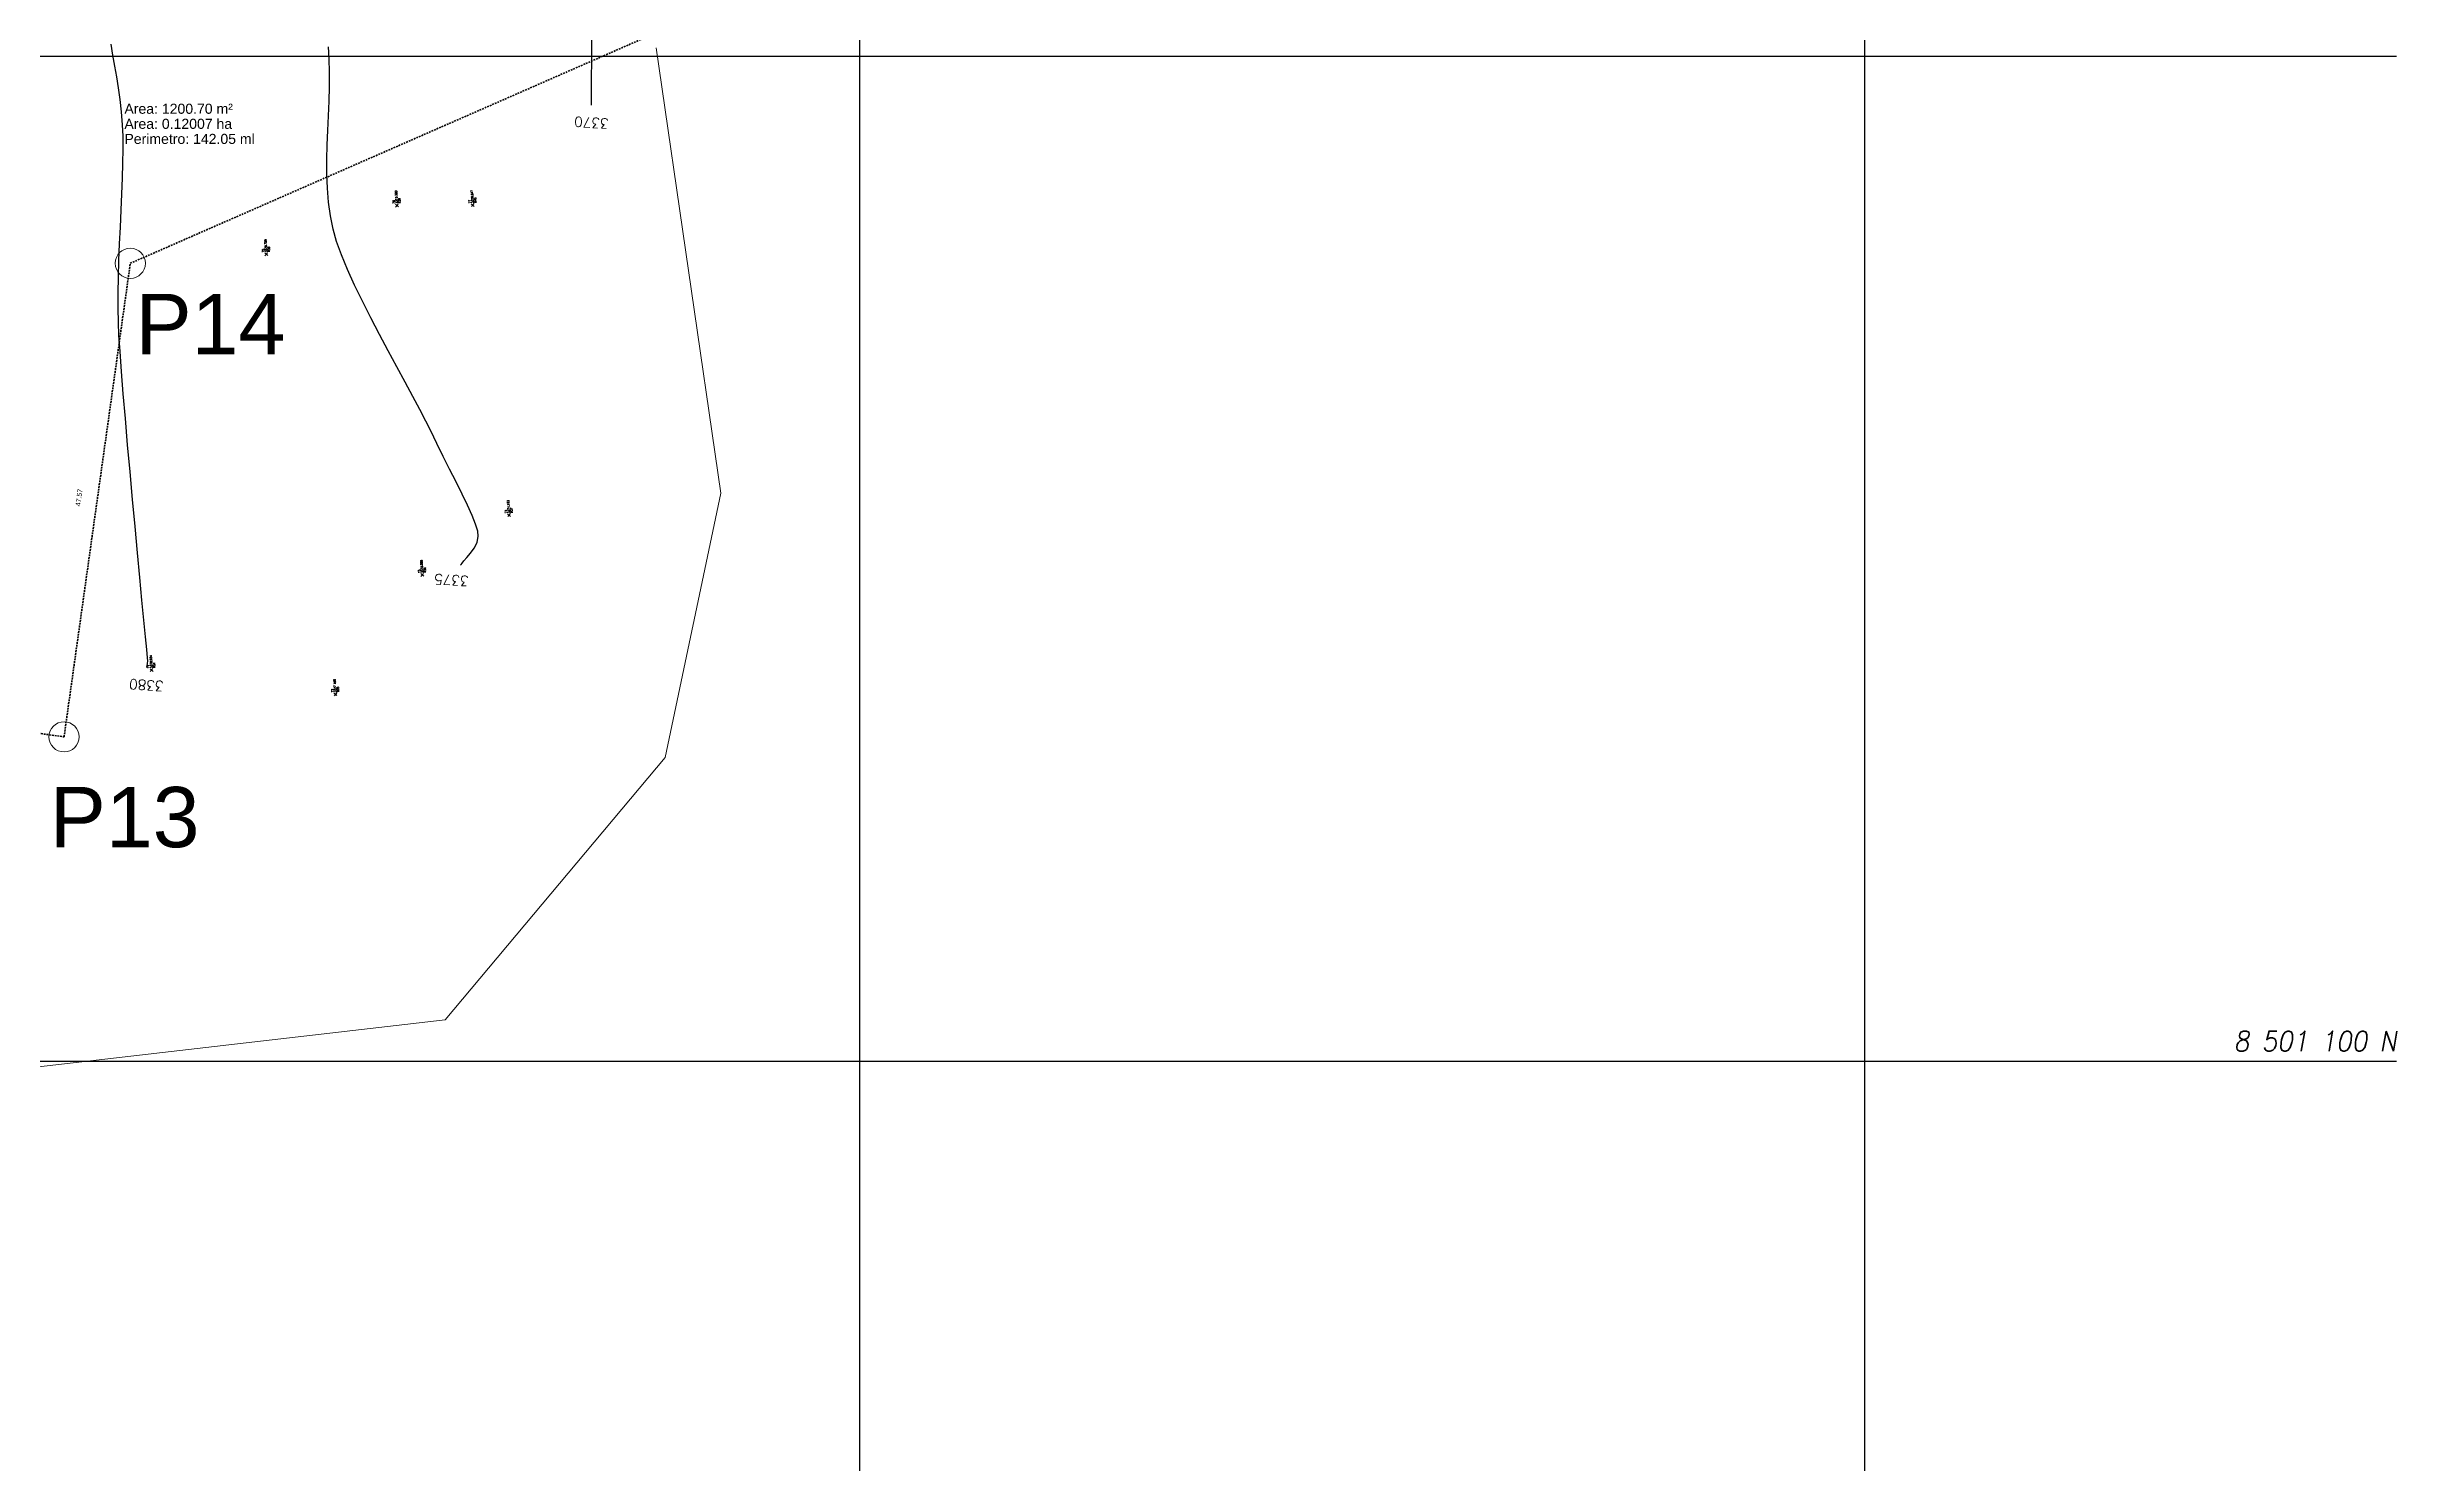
# Model space of a CAD drawing. Header units: millimetres. Extents: x 736950 to 738835, y 8500595 to 8502131.
# Drawn here: x 738319.1 to 738552.9, y 8501059.9 to 8501200.9 of the extents above; entities that cross this region are included whole.
import ezdxf
from ezdxf.enums import TextEntityAlignment as Align

# ---------------------------------------------------------------- set-up
doc = ezdxf.new("R2010")
doc.units = ezdxf.units.MM
doc.linetypes.add('DASHED', pattern=[0.75, 0.5, -0.25])
for name, color, linetype, lineweight in [('CONT-MJR', 80, 'Continuous', 30), ('COTAS', 40, 'Continuous', 5), ('CUADROS', 9, 'Continuous', 20), ('PERIMETRO', 7, 'Continuous', 35), ('saiwite', 5, 'Continuous', 5)]:
    doc.layers.add(name, color=color, linetype=linetype, lineweight=lineweight)
doc.layers.add('Cuadricula Coordenadas', color=5, linetype='Continuous')
doc.styles.add('Coordenadas', font='romans', dxfattribs={"width": 0.9, "height": 2})
doc.styles.add('COTAS', font='arial.ttf')
doc.styles.add('CUADROS', font='arial.ttf')
doc.styles.get("Standard").update_dxf_attribs({"font": 'simplex.shx'})
doc.dimstyles.new('Copy of GenDist', dxfattribs={"dimtxt": 0.5, "dimasz": 2, "dimexe": 0.18, "dimexo": 0.0625, "dimgap": 1, "dimtad": 2, "dimzin": 1, "dimdsep": 46, "dimtxsty": 'COTAS', "dimcen": 0.09, "dimse1": 1, "dimse2": 1, "dimsd1": 1, "dimsd2": 1, "dimadec": 0, "dimazin": 0, "dimtfac": 1, "dimtofl": 0, "dimtmove": 0, "dimatfit": 3, "dimfxl": 1, "dimtolj": 1, "dimtzin": 0, "dimarcsym": 0})

# ---------------------------------------------------------------- blocks, each defined once
blk = doc.blocks.new('*D161')
at = {"layer": 'Defpoints', "color": 0, "transparency": 16777216}
for p in [(738236.8284346195, 8501144.032219619), (738320.8206677337, 8501132.278902221), (738320.9100213477, 8501132.917446159)]:
    blk.add_point(p, dxfattribs=at)
at = {"layer": 'COTAS', "color": 0, "transparency": 16777216, "insert": (738279.0878663335, 8501140.037278846), "char_height": 0.5, "attachment_point": 5, "rotation": 352.0341330922646, "style": 'COTAS'}
blk.add_mtext('\\A1;84.81', dxfattribs=at)
blk = doc.blocks.new('*D162')
at = {"layer": 'Defpoints', "color": 0, "transparency": 16777216}
for p in [(738326.8509007345, 8501179.464602463), (738327.4111217388, 8501179.386225887), (738320.8206677334, 8501132.278902221)]:
    blk.add_point(p, dxfattribs=at)
at = {"layer": 'COTAS', "color": 0, "transparency": 16777216, "insert": (738322.3135078768, 8501156.084723309), "char_height": 0.5, "attachment_point": 5, "rotation": 82.03584279520987, "style": 'COTAS'}
blk.add_mtext('\\A1;47.57', dxfattribs=at)
blk = doc.blocks.new('*D163')
at = {"layer": 'Defpoints', "color": 0, "transparency": 16777216}
for p in [(738500.2536031553, 8501255.919746634), (738500.5340320421, 8501255.280054767), (738327.4111217386, 8501179.386225885)]:
    blk.add_point(p, dxfattribs=at)
at = {"layer": 'COTAS', "color": 0, "transparency": 16777216, "insert": (738413.1880868776, 8501219.122655973), "char_height": 0.5, "attachment_point": 5, "rotation": 23.67174162238211, "style": 'COTAS'}
blk.add_mtext('\\A1;189.03', dxfattribs=at)

msp = doc.modelspace()

# ---------------------------------------------------------------- linework, layer by layer
at = {"linetype": 'Continuous'}
for p, q in [((738353.7877470566, 8501185.269059591), (738354.0878408, 8501185.004682165)), ((738354.0699826417, 8501185.28691775), (738353.8056052149, 8501184.986824006)), ((738361.336984463, 8501185.313865693), (738361.637078205, 8501185.049488265)), ((738361.6192200464, 8501185.331723852), (738361.3548426217, 8501185.031630106)), ((738340.7896589151, 8501180.425594129), (738341.0897526589, 8501180.1612167)), ((738341.0718945003, 8501180.443452287), (738340.8075170734, 8501180.143358544)), ((738364.942772027, 8501154.472008405), (738365.2428657726, 8501154.207630975)), ((738365.225007614, 8501154.489866562), (738364.9606301856, 8501154.189772818)), ((738356.3131393584, 8501148.524196621), (738356.613233104, 8501148.259819193)), ((738356.5953749454, 8501148.54205478), (738356.330997517, 8501148.241961034)), ((738329.383240179, 8501139.05674131), (738329.6833339229, 8501138.79236388)), ((738329.6654757642, 8501139.074599467), (738329.4010983376, 8501138.774505721)), ((738347.6732863073, 8501136.656925358), (738347.9733800526, 8501136.392547932)), ((738347.9555218943, 8501136.674783517), (738347.6911444656, 8501136.374689773))]:
    msp.add_line(p, q, dxfattribs=at)
at = {"layer": 'CONT-MJR', "flags": 128}
for points, elevation in [([(738329.0527545017, 8501139.169128515), (738329.052978622, 8501139.179594787), (738329.0539971695, 8501139.224651039), (738329.0552695296, 8501139.259623809), (738329.0767501392, 8501139.35506078), (738329.1172535769, 8501139.568966094), (738329.1438638461, 8501139.825310532), (738329.1179776613, 8501140.143039908), (738329.0415584645, 8501140.9673866), (738328.9210667724, 8501142.238617186), (738328.7629630943, 8501143.89699823), (738328.573707948, 8501145.882796315), (738328.3597618459, 8501148.13627801), (738328.1275853013, 8501150.597709889), (738327.8836388331, 8501153.207358524), (738327.6343829512, 8501155.905490488), (738327.3862781721, 8501158.632372355), (738327.1457850095, 8501161.328270698), (738326.9193639766, 8501163.93345209), (738326.7134755912, 8501166.388183106), (738326.5345803625, 8501168.632730316), (738326.3891388088, 8501170.607360296), (738326.2836114417, 8501172.252339618), (738326.2244587785, 8501173.507934855), (738326.1979513, 8501174.923946664), (738326.2029248794, 8501176.43499577), (738326.2334772175, 8501178.01949459), (738326.2837060144, 8501179.655855536), (738326.3477089732, 8501181.32249103), (738326.4195837963, 8501182.997813476), (738326.4934281781, 8501184.660235297), (738326.5633398289, 8501186.288168907), (738326.6234164415, 8501187.860026719), (738326.667755723, 8501189.354221152), (738326.6904553737, 8501190.749164617), (738326.6856130892, 8501192.023269529), (738326.6473265772, 8501193.154948307), (738326.5505723112, 8501194.468995228), (738326.4150324793, 8501195.688404156), (738326.2505848847, 8501196.83682972), (738326.0671073361, 8501197.937926563), (738325.8744776387, 8501199.015349315), (738325.6825735945, 8501200.092752615), (738325.5012730135, 8501201.193791103)], 3380), ([(738373.3020520572, 8501195.13314473), (738373.3027996119, 8501195.288019693), (738373.3046006516, 8501195.668076128), (738373.3080315794, 8501196.405343452), (738373.3138683663, 8501197.676406775), (738373.3229802026, 8501199.676656097), (738373.3338339127, 8501202.067277573)], 3370), ([(738360.279445701, 8501149.374376904), (738360.3214062796, 8501149.438804014), (738360.4213608739, 8501149.573294166), (738360.6043862515, 8501149.789542299), (738360.8906223137, 8501150.1061485), (738361.274301812, 8501150.549887227), (738361.6323743346, 8501151.05022872), (738361.9065890604, 8501151.610698584), (738362.0386951666, 8501152.234822428), (738361.9779300274, 8501152.737124119), (738361.7615949422, 8501153.436532378), (738361.4135731398, 8501154.304628858), (738360.9577478516, 8501155.312995208), (738360.4180023113, 8501156.433213081), (738359.8182197497, 8501157.636864126), (738359.1822833968, 8501158.895529998), (738358.5340764865, 8501160.180792347), (738357.8974822493, 8501161.464232821), (738357.2963839154, 8501162.717433076), (738356.8183259972, 8501163.692218684), (738356.2205559006, 8501164.843701957), (738355.5247020135, 8501166.145302635), (738354.752392735, 8501167.57044045), (738353.9252564614, 8501169.092535151), (738353.0649215871, 8501170.685006466), (738352.1930165108, 8501172.321274137), (738351.3311696249, 8501173.974757906), (738350.5010093262, 8501175.618877502), (738349.7241640098, 8501177.227052672), (738349.0222620764, 8501178.77270315), (738348.4169319154, 8501180.229248675), (738347.9298019273, 8501181.570108984), (738347.5825005036, 8501182.768703815), (738347.3150568154, 8501184.094694676), (738347.1343431108, 8501185.458320865), (738347.0271635653, 8501186.853169827), (738346.9803223494, 8501188.27282899), (738346.9806236386, 8501189.710885795), (738347.0148716103, 8501191.160927678), (738347.0698704359, 8501192.616542071), (738347.1324242922, 8501194.071316417), (738347.1893373529, 8501195.51883815), (738347.2274137911, 8501196.952694707), (738347.2334577828, 8501198.366473522), (738347.1942735035, 8501199.753762035), (738347.1292134309, 8501200.911602635)], 3375)]:
    msp.add_lwpolyline(points, dxfattribs=dict(at, elevation=elevation))
at = {"layer": 'COTAS'}
for centre in [(738327.411121739, 8501179.386225885), (738320.8206677336, 8501132.278902221)]:
    msp.add_circle(centre, 1.5, dxfattribs=at)
at = {"layer": 'Cuadricula Coordenadas', "color": 8}
for p, q in [((738400, 8500595.507225098), (738400, 8502130.641312934)), ((738500, 8500595.507225098), (738500, 8502130.641312934)), ((736950.2264744169, 8501200), (738552.8979275209, 8501200)), ((736950.2264744169, 8501100), (738552.8979275209, 8501100))]:
    msp.add_line(p, q, dxfattribs=at)
at = {"layer": 'PERIMETRO', "linetype": 'DASHED', "ltscale": 0.35}
msp.add_lwpolyline([(738236.8284346196, 8501144.032219619), (738320.8206677334, 8501132.278902221), (738327.411121739, 8501179.386225885), (738500.5340320417, 8501255.280054767), (738505.2945807902, 8501473.002765065), (738158.5425738312, 8501412.173509907)], dxfattribs=at)
at = {"layer": 'saiwite'}
for p, q in [((738386.1791835941, 8501156.523733439), (738379.7311317183, 8501200.81252381)), ((738380.6305195965, 8501130.234238844), (738386.1791835941, 8501156.523733439)), ((738358.7342389736, 8501104.133566), (738380.6305195965, 8501130.234238844)), ((738292.8058988213, 8501096.519478567), (738358.7342389736, 8501104.133566))]:
    msp.add_line(p, q, dxfattribs=at)

# ---------------------------------------------------------------- texts
at = {"color": 2, "char_height": 0.2, "attachment_point": 4, "rotation": 93.62050333019783}
for s, insert in [('76', (738353.6457232205, 8501185.31879037)), ('77', (738361.194960627, 8501185.363596473)), ('75', (738340.647635081, 8501180.475324908)), ('74', (738364.8007481947, 8501154.521739185)), ('73', (738356.1711155252, 8501148.573927402)), ('71', (738329.2412163449, 8501139.10647209)), ('72', (738347.531262475, 8501136.706656137))]:
    msp.add_mtext(s, dxfattribs=dict(at, insert=insert))
at = {"color": 1, "char_height": 0.2, "attachment_point": 4, "rotation": 93.62050333019783}
for s, insert in [('3373.320', (738353.9251643968, 8501185.336471716)), ('3370.647', (738361.4744018033, 8501185.381277818)), ('3376.756', (738340.9270762553, 8501180.493006254)), ('3374.163', (738365.080189369, 8501154.53942053)), ('3376.528', (738356.4505566995, 8501148.591608748)), ('3379.934', (738329.5206575192, 8501139.124153435)), ('3377.166', (738347.8107036476, 8501136.724337483))]:
    msp.add_mtext(s, dxfattribs=dict(at, insert=insert))
at = {"color": 3, "char_height": 0.2, "attachment_point": 4, "rotation": 93.62050333019783}
for s, insert in [('R39', (738354.2046055712, 8501185.354153061)), ('R40', (738361.753842978, 8501185.398959162)), ('R38', (738341.2065174315, 8501180.510687599)), ('R37', (738365.3596305437, 8501154.557101874)), ('R36', (738356.7299978742, 8501148.60929009)), ('R34', (738329.8000986939, 8501139.141834779)), ('R35', (738348.0901448219, 8501136.742018828))]:
    msp.add_mtext(s, dxfattribs=dict(at, insert=insert))
at = {"layer": 'CONT-MJR', "char_height": 1, "attachment_point": 5, "rotation": 176.37943615062332}
for s, insert in [('{3370}', (738373.2935511033, 8501193.38657606, 3370)), ('{3375}', (738359.3615905019, 8501147.88199345, 3375)), ('{3375}', (738359.3615905019, 8501147.88199345, 3375)), ('{3380}', (738329.0042323532, 8501137.423213286, 3380))]:
    msp.add_mtext(s, dxfattribs=dict(at, insert=insert))
at = {"layer": 'Cuadricula Coordenadas', "color": 7, "style": 'Coordenadas', "oblique": 10, "width": 0.9}
msp.add_text(' 8 501 100 N', height=2, dxfattribs=at).set_placement((738552.8979275209, 8501102), align=Align.MIDDLE_RIGHT)
at = {"layer": 'CUADROS', "style": 'CUADROS'}
for s, p in [('Area: 1200.70 m²', (738326.8251986651, 8501194.265136937)), ('Area: 0.12007 ha', (738326.8251986651, 8501192.765136937)), ('Perimetro: 142.05 ml', (738326.8251986651, 8501191.265136937))]:
    msp.add_text(s, height=1, dxfattribs=at).set_placement(p)
for s, p in [('P14', (738335.382095718, 8501173.347718302)), ('P13', (738326.8436938587, 8501124.296223706))]:
    msp.add_text(s, height=6, dxfattribs=at).set_placement(p, align=Align.MIDDLE_CENTER)

# ---------------------------------------------------------------- dimensions: what is measured, and where the dimension line sits
at = {"layer": 'COTAS'}
for p1, p2, distance, picture, middle in [((738327.411121739, 8501179.386225885), (738500.5340320417, 8501255.280054767), 0.698459766169135, '*D163', (738413.1880868776, 8501219.122655973)), ((738320.8206677336, 8501132.278902221), (738327.411121739, 8501179.386225885), 0.5656769942240142, '*D162', (738322.3135078768, 8501156.084723309)), ((738236.8284346196, 8501144.032219619), (738320.8206677336, 8501132.278902221), 0.6447654056264336, '*D161', (738279.0878663335, 8501140.037278846))]:
    dim = msp.add_aligned_dim(p1=p1, p2=p2, distance=distance, dimstyle='Copy of GenDist', dxfattribs=at)
    dim.commit()
    dim.dimension.update_dxf_attribs({"geometry": picture, "text_midpoint": middle})

doc.saveas('drawing.dxf')
